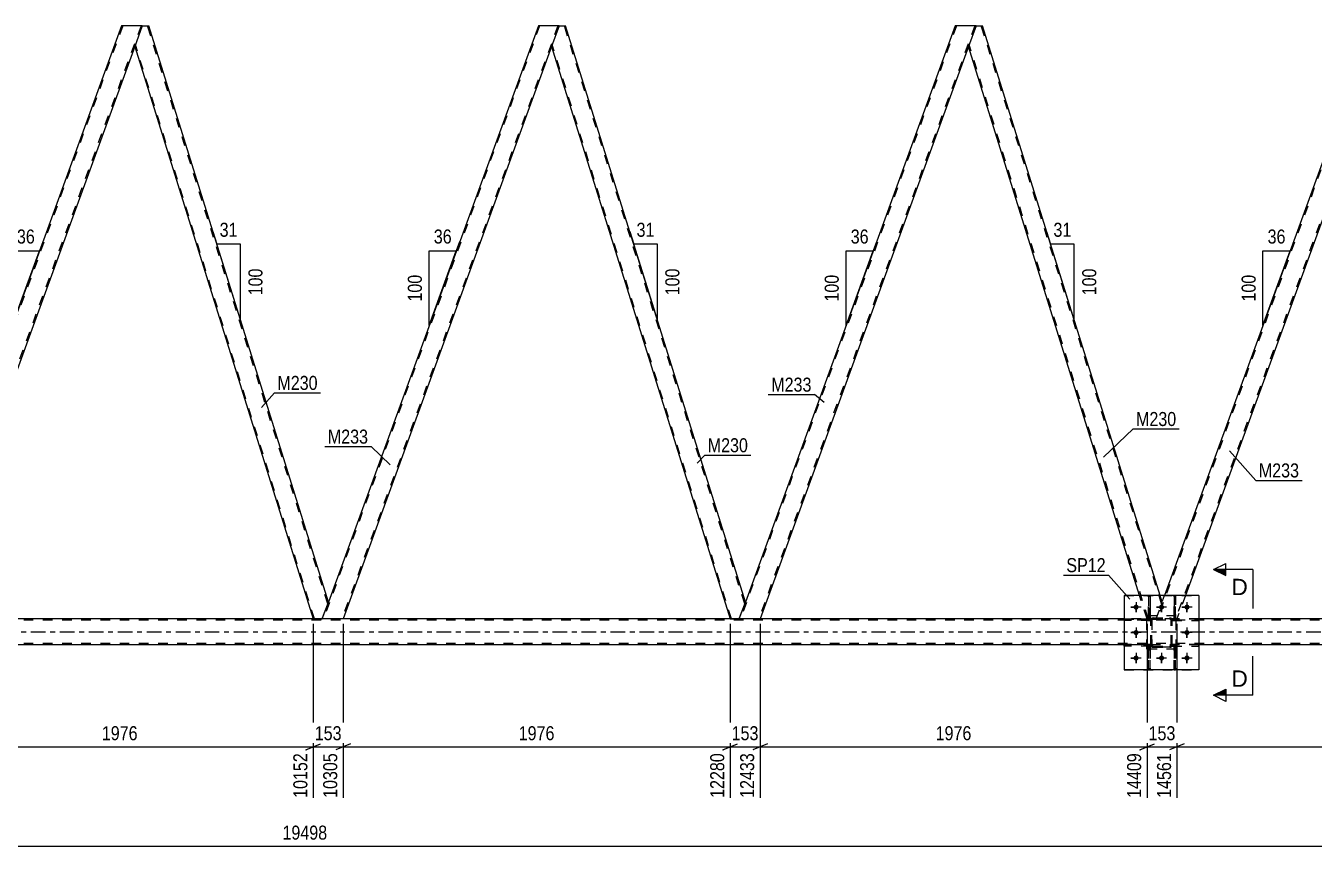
# Model space of a CAD drawing. Header units: millimetres. Extents: x 0 to 841, y 0 to 594.
# Drawn here: x 362.4 to 625.5, y 269.8 to 437.5 of the extents above; entities that cross this region are included whole.
import ezdxf

# ---------------------------------------------------------------- set-up
doc = ezdxf.new("R2010")
doc.units = ezdxf.units.MM
doc.linetypes.add('DXK_LINE_DOT2', pattern=[3.9198, 1.9599, -1.9599])
doc.linetypes.add('DXK_LINE_DOT3', pattern=[5.9187, 2.979, -0.9799, 0.9799, -0.9799])
doc.styles.add('Arial', font='ARIAL.TTF', dxfattribs={"height": 0.2})
doc.styles.add('Arial Narrow', font='ARIALN.TTF', dxfattribs={"height": 0.2})

# ---------------------------------------------------------------- blocks, each defined once
blk = doc.blocks.new('Part-283133975-2724 - 2347')
at = {"color": 7, "linetype": 'DXK_LINE_DOT2'}
for p, q in [((382.2, 437.48), (338.08, 316.26)), ((385.94, 437.48), (341.82, 316.26)), ((386.2, 437.48), (384.65, 433.23)), ((337.82, 316.26), (339.58, 321.08)), ((343.83, 321.08), (342.08, 316.26)), ((342.08, 316.26), (337.82, 316.26)), ((341.57, 316.26), (338.33, 316.26))]:
    blk.add_line(p, q, dxfattribs=at)
at = {"color": 2, "linetype": 'Continuous'}
for p, q in [((381.94, 437.48), (339.58, 321.08)), ((386.2, 437.48), (381.94, 437.48)), ((384.65, 433.23), (343.83, 321.08))]:
    blk.add_line(p, q, dxfattribs=at)
blk = doc.blocks.new('Part-283133975-2448 - 2347')
at = {"color": 7, "linetype": 'DXK_LINE_DOT2'}
for p, q in [((597.21, 310.72), (596.89, 310.72)), ((596.89, 310.12), (596.89, 310.72)), ((596.89, 305.88), (596.89, 310.72)), ((597.21, 310.72), (597.21, 310.72)), ((597.21, 310.72), (597.21, 310.12)), ((597.21, 305.88), (597.21, 310.72)), ((597.21, 310.12), (596.89, 310.12)), ((596.89, 305.88), (596.89, 310.12)), ((597.21, 310.12), (597.21, 305.88)), ((597.21, 305.88), (596.89, 305.88))]:
    blk.add_line(p, q, dxfattribs=at)
blk = doc.blocks.new('Bolt-283133975-2589 - 2347')
at = {"color": 1, "linetype": 'Continuous'}
for p, q in [((588.1, 318.68), (588.79, 318.68)), ((589.14, 319.72), (589.14, 319.03)), ((590.18, 318.68), (589.49, 318.68)), ((593.3, 318.68), (593.99, 318.68)), ((594.34, 319.72), (594.34, 319.03)), ((595.38, 318.68), (594.69, 318.68)), ((598.5, 318.68), (599.19, 318.68)), ((599.54, 319.72), (599.54, 319.03)), ((600.58, 318.68), (599.89, 318.68)), ((589.14, 317.64), (589.14, 318.34)), ((594.34, 317.64), (594.34, 318.34)), ((599.54, 317.64), (599.54, 318.34)), ((588.1, 313.48), (588.79, 313.48)), ((589.14, 314.52), (589.14, 313.83)), ((589.14, 312.44), (589.14, 313.14)), ((590.18, 313.48), (589.49, 313.48)), ((598.5, 313.48), (599.19, 313.48)), ((599.54, 314.52), (599.54, 313.83)), ((599.54, 312.44), (599.54, 313.14)), ((600.58, 313.48), (599.89, 313.48)), ((588.1, 308.28), (588.79, 308.28)), ((589.14, 309.32), (589.14, 308.63)), ((589.14, 307.24), (589.14, 307.94)), ((590.18, 308.28), (589.49, 308.28)), ((593.3, 308.28), (593.99, 308.28)), ((594.34, 309.32), (594.34, 308.63)), ((594.34, 307.24), (594.34, 307.94)), ((595.38, 308.28), (594.69, 308.28)), ((598.5, 308.28), (599.19, 308.28)), ((599.54, 309.32), (599.54, 308.63)), ((599.54, 307.24), (599.54, 307.94)), ((600.58, 308.28), (599.89, 308.28))]:
    blk.add_line(p, q, dxfattribs=at)
blk = doc.blocks.new('Part-283133975-2513 - 2347')
at = {"color": 7, "linetype": 'DXK_LINE_DOT2'}
for p, q in [((592.14, 316), (592.18, 316.19)), ((592.18, 316.19), (592.14, 316)), ((592.14, 310.96), (592.14, 316)), ((592.14, 316), (592.14, 316)), ((592.14, 310.96), (592.14, 316)), ((592.38, 316), (592.4, 316.1)), ((592.4, 316.1), (592.38, 316)), ((592.38, 310.96), (592.38, 316)), ((592.38, 316), (592.38, 316)), ((592.38, 316), (592.38, 310.96)), ((592.4, 316.1), (592.45, 316.17)), ((592.45, 316.17), (592.4, 316.1)), ((592.44, 316.45), (592.62, 316.48)), ((592.62, 316.48), (592.44, 316.45)), ((592.45, 316.17), (592.53, 316.23)), ((592.53, 316.23), (592.45, 316.17)), ((592.53, 316.23), (592.62, 316.24)), ((592.62, 316.24), (592.53, 316.23)), ((592.62, 316.48), (596.06, 316.48)), ((592.62, 316.48), (592.62, 316.48)), ((592.62, 316.48), (596.06, 316.48)), ((592.62, 316.24), (596.06, 316.24)), ((592.62, 316.24), (592.62, 316.24)), ((592.62, 316.24), (596.06, 316.24)), ((596.06, 316.48), (596.06, 316.48)), ((596.06, 316.48), (596.24, 316.45)), ((596.24, 316.45), (596.06, 316.48)), ((596.06, 316.24), (596.06, 316.24)), ((596.06, 316.24), (596.15, 316.23)), ((596.15, 316.23), (596.23, 316.17)), ((596.23, 316.17), (596.28, 316.1)), ((596.28, 316.1), (596.23, 316.17)), ((596.28, 316.1), (596.3, 316)), ((596.3, 316), (596.28, 316.1)), ((596.3, 310.96), (596.3, 316)), ((596.3, 316), (596.3, 316)), ((596.3, 310.96), (596.3, 316)), ((596.5, 316.19), (596.54, 316)), ((596.54, 316), (596.5, 316.19)), ((596.54, 310.96), (596.54, 316)), ((596.54, 316), (596.54, 316)), ((596.54, 310.96), (596.54, 316)), ((592.14, 310.96), (592.14, 310.96)), ((592.18, 310.78), (592.14, 310.96)), ((592.14, 310.96), (592.18, 310.78)), ((592.38, 310.96), (592.38, 310.96)), ((592.4, 310.87), (592.38, 310.96)), ((592.38, 310.96), (592.4, 310.87)), ((592.45, 310.79), (592.4, 310.87)), ((592.4, 310.87), (592.45, 310.79)), ((592.62, 310.48), (592.44, 310.52)), ((592.44, 310.52), (592.62, 310.48)), ((592.53, 310.74), (592.45, 310.79)), ((592.62, 310.72), (592.53, 310.74)), ((592.62, 310.72), (596.06, 310.72)), ((592.62, 310.72), (592.62, 310.72)), ((592.62, 310.72), (596.06, 310.72)), ((592.62, 310.48), (596.06, 310.48)), ((592.62, 310.48), (592.62, 310.48)), ((596.06, 310.48), (592.62, 310.48)), ((596.15, 310.74), (596.06, 310.72)), ((596.06, 310.72), (596.15, 310.74)), ((596.06, 310.72), (596.06, 310.72)), ((596.24, 310.52), (596.06, 310.48)), ((596.06, 310.48), (596.24, 310.52)), ((596.06, 310.48), (596.06, 310.48)), ((596.23, 310.79), (596.15, 310.74)), ((596.15, 310.74), (596.23, 310.79)), ((596.28, 310.87), (596.23, 310.79)), ((596.23, 310.79), (596.28, 310.87)), ((596.3, 310.96), (596.28, 310.87)), ((596.28, 310.87), (596.3, 310.96)), ((596.3, 310.96), (596.3, 310.96)), ((596.54, 310.96), (596.5, 310.78)), ((596.5, 310.78), (596.54, 310.96)), ((596.54, 310.96), (596.54, 310.96))]:
    blk.add_line(p, q, dxfattribs=at)
at = {"color": 7, "linetype": 'DXK_LINE_DOT3'}
blk.add_line((594.34, 313.48), (594.34, 313.48), dxfattribs=at)
at = {"color": 7, "linetype": 'DXK_LINE_DOT2'}
for centre, start, end in [((592.62, 316), 112.5, 157.5), ((592.62, 316), 112.5, 157.5), ((596.06, 316), 22.5, 67.5), ((596.06, 316), 22.5, 67.5), ((592.62, 310.96), 202.5, 247.5), ((592.62, 310.96), 202.5, 247.5), ((596.06, 310.96), 292.5, 337.5), ((596.06, 310.96), 292.5, 337.5)]:
    blk.add_arc(centre, 0.48, start, end, dxfattribs=at)
blk = doc.blocks.new('Part-283133975-2514 - 2347')
at = {"color": 7, "linetype": 'DXK_LINE_DOT2'}
for p, q in [((597.34, 316.88), (591.34, 316.88)), ((591.34, 310.08), (591.34, 316.88)), ((597.34, 310.08), (597.34, 316.88)), ((597.34, 310.08), (591.34, 310.08))]:
    blk.add_line(p, q, dxfattribs=at)
blk = doc.blocks.new('Part-283133975-2515 - 2347')
at = {"color": 7, "linetype": 'DXK_LINE_DOT2'}
for p, q in [((597.34, 316.88), (591.34, 316.88)), ((591.34, 310.08), (591.34, 316.88)), ((597.34, 310.08), (597.34, 316.88)), ((597.34, 310.08), (591.34, 310.08))]:
    blk.add_line(p, q, dxfattribs=at)
blk = doc.blocks.new('Part-283133975-2516 - 2347')
at = {"color": 7, "linetype": 'DXK_LINE_DOT2'}
for p, q in [((592.14, 316), (592.18, 316.19)), ((592.18, 316.19), (592.14, 316)), ((592.14, 310.96), (592.14, 316)), ((592.14, 316), (592.14, 316)), ((592.14, 310.96), (592.14, 316)), ((592.38, 316), (592.4, 316.1)), ((592.4, 316.1), (592.38, 316)), ((592.38, 310.96), (592.38, 316)), ((592.38, 316), (592.38, 316)), ((592.38, 316), (592.38, 310.96)), ((592.4, 316.1), (592.45, 316.17)), ((592.45, 316.17), (592.4, 316.1)), ((592.44, 316.45), (592.62, 316.48)), ((592.62, 316.48), (592.44, 316.45)), ((592.45, 316.17), (592.53, 316.23)), ((592.53, 316.23), (592.45, 316.17)), ((592.53, 316.23), (592.62, 316.24)), ((592.62, 316.24), (592.53, 316.23)), ((592.62, 316.48), (596.06, 316.48)), ((592.62, 316.48), (592.62, 316.48)), ((592.62, 316.48), (596.06, 316.48)), ((592.62, 316.24), (596.06, 316.24)), ((592.62, 316.24), (592.62, 316.24)), ((592.62, 316.24), (596.06, 316.24)), ((596.06, 316.48), (596.06, 316.48)), ((596.06, 316.48), (596.24, 316.45)), ((596.24, 316.45), (596.06, 316.48)), ((596.06, 316.24), (596.06, 316.24)), ((596.06, 316.24), (596.15, 316.23)), ((596.15, 316.23), (596.23, 316.17)), ((596.23, 316.17), (596.28, 316.1)), ((596.28, 316.1), (596.23, 316.17)), ((596.28, 316.1), (596.3, 316)), ((596.3, 316), (596.28, 316.1)), ((596.3, 310.96), (596.3, 316)), ((596.3, 316), (596.3, 316)), ((596.3, 310.96), (596.3, 316)), ((596.5, 316.19), (596.54, 316)), ((596.54, 316), (596.5, 316.19)), ((596.54, 310.96), (596.54, 316)), ((596.54, 316), (596.54, 316)), ((596.54, 310.96), (596.54, 316)), ((592.14, 310.96), (592.14, 310.96)), ((592.18, 310.78), (592.14, 310.96)), ((592.14, 310.96), (592.18, 310.78)), ((592.38, 310.96), (592.38, 310.96)), ((592.4, 310.87), (592.38, 310.96)), ((592.38, 310.96), (592.4, 310.87)), ((592.45, 310.79), (592.4, 310.87)), ((592.4, 310.87), (592.45, 310.79)), ((592.62, 310.48), (592.44, 310.52)), ((592.44, 310.52), (592.62, 310.48)), ((592.53, 310.74), (592.45, 310.79)), ((592.62, 310.72), (592.53, 310.74)), ((592.62, 310.72), (596.06, 310.72)), ((592.62, 310.72), (592.62, 310.72)), ((592.62, 310.72), (596.06, 310.72)), ((592.62, 310.48), (596.06, 310.48)), ((592.62, 310.48), (592.62, 310.48)), ((596.06, 310.48), (592.62, 310.48)), ((596.15, 310.74), (596.06, 310.72)), ((596.06, 310.72), (596.15, 310.74)), ((596.06, 310.72), (596.06, 310.72)), ((596.24, 310.52), (596.06, 310.48)), ((596.06, 310.48), (596.24, 310.52)), ((596.06, 310.48), (596.06, 310.48)), ((596.23, 310.79), (596.15, 310.74)), ((596.15, 310.74), (596.23, 310.79)), ((596.28, 310.87), (596.23, 310.79)), ((596.23, 310.79), (596.28, 310.87)), ((596.3, 310.96), (596.28, 310.87)), ((596.28, 310.87), (596.3, 310.96)), ((596.3, 310.96), (596.3, 310.96)), ((596.54, 310.96), (596.5, 310.78)), ((596.5, 310.78), (596.54, 310.96)), ((596.54, 310.96), (596.54, 310.96))]:
    blk.add_line(p, q, dxfattribs=at)
at = {"color": 7, "linetype": 'DXK_LINE_DOT3'}
blk.add_line((594.34, 313.48), (594.34, 313.48), dxfattribs=at)
at = {"color": 7, "linetype": 'DXK_LINE_DOT2'}
for centre, start, end in [((592.62, 316), 112.5, 157.5), ((592.62, 316), 112.5, 157.5), ((596.06, 316), 22.5, 67.5), ((596.06, 316), 22.5, 67.5), ((592.62, 310.96), 202.5, 247.5), ((592.62, 310.96), 202.5, 247.5), ((596.06, 310.96), 292.5, 337.5), ((596.06, 310.96), 292.5, 337.5)]:
    blk.add_arc(centre, 0.48, start, end, dxfattribs=at)
blk = doc.blocks.new('Part-283133975-2518 - 2347')
at = {"color": 7, "linetype": 'DXK_LINE_DOT2'}
for p, q in [((596.89, 310.72), (596.89, 310.72)), ((596.89, 310.72), (596.89, 310.12)), ((596.89, 305.88), (596.89, 310.72)), ((597.21, 310.72), (596.89, 310.72)), ((597.21, 310.12), (597.21, 310.72)), ((597.21, 305.88), (597.21, 310.72)), ((596.89, 310.12), (596.89, 305.88)), ((596.89, 310.12), (597.21, 310.12)), ((597.21, 305.88), (597.21, 310.12)), ((596.89, 305.88), (597.21, 305.88))]:
    blk.add_line(p, q, dxfattribs=at)
blk = doc.blocks.new('Bolt-283133975-2564 - 2347')
at = {"linetype": 'Continuous'}
for points in [[(589.66, 318.68, -1), (588.62, 318.68, -1)], [(594.86, 318.68, -1), (593.82, 318.68, -1)], [(600.06, 318.68, -1), (599.02, 318.68, -1)], [(589.66, 313.48, -1), (588.62, 313.48, -1)], [(600.06, 313.48, -1), (599.02, 313.48, -1)], [(589.66, 308.28, -1), (588.62, 308.28, -1)], [(594.86, 308.28, -1), (593.82, 308.28, -1)], [(600.06, 308.28, -1), (599.02, 308.28, -1)]]:
    blk.add_hatch(color=1, dxfattribs=at).paths.add_polyline_path(points)
at = {"color": 1, "linetype": 'Continuous'}
for p, q in [((590.18, 318.68), (588.1, 318.68)), ((589.14, 319.72), (589.14, 317.64)), ((595.38, 318.68), (593.3, 318.68)), ((594.34, 319.72), (594.34, 317.64)), ((600.58, 318.68), (598.5, 318.68)), ((599.54, 319.72), (599.54, 317.64)), ((590.18, 313.48), (588.1, 313.48)), ((589.14, 314.52), (589.14, 312.44)), ((600.58, 313.48), (598.5, 313.48)), ((599.54, 314.52), (599.54, 312.44)), ((590.18, 308.28), (588.1, 308.28)), ((589.14, 309.32), (589.14, 307.24)), ((595.38, 308.28), (593.3, 308.28)), ((594.34, 309.32), (594.34, 307.24)), ((600.58, 308.28), (598.5, 308.28)), ((599.54, 309.32), (599.54, 307.24))]:
    blk.add_line(p, q, dxfattribs=at)
blk = doc.blocks.new('Part-283133975-2585 - 2347')
at = {"color": 7, "linetype": 'DXK_LINE_DOT2'}
for p, q in [((592.01, 310.72), (591.69, 310.72)), ((591.69, 310.12), (591.69, 310.72)), ((591.69, 305.88), (591.69, 310.72)), ((592.01, 310.72), (592.01, 310.72)), ((592.01, 310.72), (592.01, 310.12)), ((592.01, 305.88), (592.01, 310.72)), ((592.01, 310.12), (591.69, 310.12)), ((591.69, 305.88), (591.69, 310.12)), ((592.01, 310.12), (592.01, 305.88)), ((592.01, 305.88), (591.69, 305.88))]:
    blk.add_line(p, q, dxfattribs=at)
blk = doc.blocks.new('Part-283133975-2604 - 2347')
at = {"color": 2, "linetype": 'Continuous'}
for p, q in [((601.94, 321.08), (586.74, 321.08)), ((586.74, 321.08), (586.74, 305.88)), ((601.94, 321.08), (601.94, 305.88)), ((601.94, 305.88), (586.74, 305.88))]:
    blk.add_line(p, q, dxfattribs=at)
blk = doc.blocks.new('Part-283133975-2605 - 2347')
at = {"color": 7, "linetype": 'DXK_LINE_DOT2'}
for p, q in [((596.54, 315.92), (596.54, 316.24)), ((601.94, 316.24), (596.54, 316.24)), ((596.54, 316.24), (596.54, 315.92)), ((597.14, 315.92), (596.54, 315.92)), ((596.54, 315.92), (601.94, 315.92)), ((597.14, 315.92), (597.14, 316.24)), ((601.94, 316.24), (601.94, 315.92))]:
    blk.add_line(p, q, dxfattribs=at)
blk = doc.blocks.new('Part-283133975-2606 - 2347')
at = {"color": 7, "linetype": 'DXK_LINE_DOT2'}
for p, q in [((596.54, 310.72), (596.54, 311.04)), ((597.14, 311.04), (596.54, 311.04)), ((596.54, 311.04), (596.54, 310.72)), ((601.94, 311.04), (596.54, 311.04)), ((597.14, 310.72), (596.54, 310.72)), ((596.54, 310.72), (601.94, 310.72)), ((597.14, 310.72), (597.14, 311.04)), ((601.94, 310.72), (601.94, 311.04))]:
    blk.add_line(p, q, dxfattribs=at)
blk = doc.blocks.new('Part-283133975-2607 - 2347')
at = {"color": 7, "linetype": 'DXK_LINE_DOT2'}
for p, q in [((592.14, 316.24), (586.74, 316.24)), ((586.74, 316.24), (586.74, 315.92)), ((592.14, 315.92), (586.74, 315.92)), ((591.54, 315.92), (591.54, 316.24)), ((592.14, 316.24), (592.14, 315.92)), ((592.14, 315.92), (592.14, 316.24))]:
    blk.add_line(p, q, dxfattribs=at)
blk = doc.blocks.new('Part-283133975-2608 - 2347')
at = {"color": 7, "linetype": 'DXK_LINE_DOT2'}
for p, q in [((592.14, 311.04), (586.74, 311.04)), ((586.74, 311.04), (586.74, 310.72)), ((592.14, 310.72), (586.74, 310.72)), ((591.54, 310.72), (591.54, 311.04)), ((592.14, 311.04), (592.14, 310.72)), ((592.14, 310.72), (592.14, 311.04))]:
    blk.add_line(p, q, dxfattribs=at)
blk = doc.blocks.new('Part-283133975-2611 - 2347')
at = {"color": 2, "linetype": 'Continuous'}
blk.add_line((591.69, 321.08), (592.01, 321.08), dxfattribs=at)
at = {"color": 7, "linetype": 'DXK_LINE_DOT2'}
for p, q in [((591.69, 316.84), (591.69, 321.08)), ((592.01, 321.08), (592.01, 316.84)), ((591.69, 320.9), (591.69, 316.24)), ((592.01, 320.51), (592.01, 316.24)), ((591.69, 316.24), (591.69, 316.84)), ((591.69, 316.84), (592.01, 316.84)), ((591.69, 316.24), (591.69, 316.24)), ((591.69, 316.24), (592.01, 316.24)), ((592.01, 316.84), (592.01, 316.24))]:
    blk.add_line(p, q, dxfattribs=at)
blk = doc.blocks.new('Part-283133975-2622 - 2347')
at = {"color": 7, "linetype": 'DXK_LINE_DOT2'}
for p, q in [((591.69, 310.72), (591.69, 310.72)), ((591.69, 310.72), (591.69, 310.12)), ((591.69, 305.88), (591.69, 310.72)), ((592.01, 310.72), (591.69, 310.72)), ((592.01, 310.12), (592.01, 310.72)), ((592.01, 305.88), (592.01, 310.72)), ((591.69, 310.12), (591.69, 305.88)), ((591.69, 310.12), (592.01, 310.12)), ((592.01, 305.88), (592.01, 310.12)), ((591.69, 305.88), (592.01, 305.88))]:
    blk.add_line(p, q, dxfattribs=at)
blk = doc.blocks.new('Part-283133975-2628 - 2347')
at = {"color": 7, "linetype": 'DXK_LINE_DOT2'}
for p, q in [((592.01, 321.08), (591.69, 321.08)), ((591.69, 321.08), (591.69, 316.84)), ((592.01, 316.84), (592.01, 321.08)), ((591.69, 318.45), (591.69, 316.24)), ((592.01, 318.45), (592.01, 316.24)), ((592.01, 316.84), (591.69, 316.84)), ((591.69, 316.84), (591.69, 316.24)), ((592.01, 316.24), (591.69, 316.24)), ((592.01, 316.24), (592.01, 316.84)), ((592.01, 316.24), (592.01, 316.24))]:
    blk.add_line(p, q, dxfattribs=at)
blk = doc.blocks.new('Part-283133975-2629 - 2347')
at = {"color": 7, "linetype": 'DXK_LINE_DOT2'}
for p, q in [((586.74, 310.72), (586.74, 311.04)), ((586.74, 311.04), (592.14, 311.04)), ((592.14, 310.72), (586.74, 310.72)), ((591.54, 310.72), (591.54, 311.04)), ((591.54, 311.04), (592.14, 311.04)), ((591.54, 310.72), (592.14, 310.72)), ((592.14, 310.72), (592.14, 311.04)), ((592.14, 311.04), (592.14, 310.72))]:
    blk.add_line(p, q, dxfattribs=at)
blk = doc.blocks.new('Part-283133975-2662 - 2347')
at = {"color": 7, "linetype": 'DXK_LINE_DOT2'}
for p, q in [((597.21, 321.08), (596.89, 321.08)), ((596.89, 321.08), (596.89, 316.84)), ((597.21, 316.84), (597.21, 321.08)), ((597.21, 321.08), (597.21, 316.24)), ((596.89, 318.45), (596.89, 316.24)), ((597.21, 316.84), (596.89, 316.84)), ((596.89, 316.84), (596.89, 316.24)), ((597.21, 316.24), (596.89, 316.24)), ((597.21, 316.24), (597.21, 316.84)), ((597.21, 316.24), (597.21, 316.24))]:
    blk.add_line(p, q, dxfattribs=at)
blk = doc.blocks.new('Part-283133975-2663 - 2347')
at = {"color": 2, "linetype": 'Continuous'}
blk.add_line((596.89, 321.08), (597.21, 321.08), dxfattribs=at)
at = {"color": 7, "linetype": 'DXK_LINE_DOT2'}
for p, q in [((596.89, 316.84), (596.89, 321.08)), ((597.21, 321.08), (597.21, 316.84)), ((597.21, 316.24), (597.21, 321.08)), ((596.89, 320.79), (596.89, 316.24)), ((596.89, 316.24), (596.89, 316.84)), ((596.89, 316.84), (597.21, 316.84)), ((596.89, 316.24), (596.89, 316.24)), ((596.89, 316.24), (597.21, 316.24)), ((597.21, 316.84), (597.21, 316.24))]:
    blk.add_line(p, q, dxfattribs=at)
blk = doc.blocks.new('Part-283133975-2698 - 2347')
at = {"color": 7, "linetype": 'DXK_LINE_DOT2'}
for p, q in [((637.6, 437.48), (593.48, 316.26)), ((641.34, 437.48), (597.22, 316.26)), ((641.6, 437.48), (640.05, 433.23)), ((593.22, 316.26), (594.98, 321.08)), ((599.24, 321.08), (597.48, 316.26)), ((597.48, 316.26), (593.22, 316.26)), ((596.97, 316.26), (593.73, 316.26))]:
    blk.add_line(p, q, dxfattribs=at)
at = {"color": 2, "linetype": 'Continuous'}
for p, q in [((637.34, 437.48), (594.98, 321.08)), ((641.6, 437.48), (637.34, 437.48)), ((640.05, 433.23), (599.24, 321.08))]:
    blk.add_line(p, q, dxfattribs=at)
blk = doc.blocks.new('Part-283133975-2714 - 2347')
at = {"color": 7, "linetype": 'DXK_LINE_DOT2'}
for p, q in [((552.46, 437.48), (508.34, 316.26)), ((556.21, 437.48), (512.09, 316.26)), ((556.47, 437.48), (554.92, 433.23)), ((509.35, 319.73), (508.09, 316.26)), ((512.35, 316.26), (508.09, 316.26)), ((511.83, 316.26), (508.6, 316.26))]:
    blk.add_line(p, q, dxfattribs=at)
at = {"color": 2, "linetype": 'Continuous'}
for p, q in [((552.21, 437.48), (509.35, 319.73)), ((556.47, 437.48), (552.21, 437.48)), ((554.92, 433.23), (512.35, 316.26))]:
    blk.add_line(p, q, dxfattribs=at)
blk = doc.blocks.new('Part-283133975-2719 - 2347')
at = {"color": 2, "linetype": 'Continuous'}
for p, q in [((386.2, 437.48), (384.65, 433.23)), ((386.2, 437.48), (387.52, 437.48)), ((424.22, 319.73), (387.52, 437.48)), ((384.65, 433.23), (421.11, 316.26)), ((422.95, 316.26), (424.22, 319.73))]:
    blk.add_line(p, q, dxfattribs=at)
at = {"color": 7, "linetype": 'DXK_LINE_DOT2'}
for p, q in [((424.08, 319.36), (387.26, 437.48)), ((421.36, 316.26), (384.79, 433.6)), ((422.95, 316.26), (424.22, 319.73)), ((421.11, 316.26), (422.95, 316.26)), ((421.61, 316.26), (422.95, 316.26))]:
    blk.add_line(p, q, dxfattribs=at)
blk = doc.blocks.new('Part-283133975-2781 - 2347')
at = {"color": 7, "linetype": 'DXK_LINE_DOT2'}
for p, q in [((736.33, 316.02), (61.59, 316.02)), ((601.94, 316.26), (586.74, 316.26)), ((736.33, 311.22), (61.59, 311.22)), ((601.94, 310.98), (586.74, 310.98))]:
    blk.add_line(p, q, dxfattribs=at)
at = {"color": 2, "linetype": 'Continuous'}
for p, q in [((586.74, 316.26), (346.53, 316.26)), ((736.33, 316.26), (601.94, 316.26)), ((586.74, 310.98), (346.53, 310.98)), ((736.33, 310.98), (601.94, 310.98))]:
    blk.add_line(p, q, dxfattribs=at)
at = {"color": 7, "linetype": 'DXK_LINE_DOT3'}
blk.add_line((61.59, 313.62), (736.33, 313.62), dxfattribs=at)
blk = doc.blocks.new('Part-283133975-2786 - 2347')
at = {"color": 7, "linetype": 'DXK_LINE_DOT2'}
for p, q in [((467.33, 437.48), (423.21, 316.26)), ((471.08, 437.48), (426.96, 316.26)), ((471.33, 437.48), (469.78, 433.23)), ((424.22, 319.73), (422.95, 316.26)), ((427.21, 316.26), (422.95, 316.26)), ((426.7, 316.26), (423.47, 316.26))]:
    blk.add_line(p, q, dxfattribs=at)
at = {"color": 2, "linetype": 'Continuous'}
for p, q in [((467.08, 437.48), (424.22, 319.73)), ((471.33, 437.48), (467.08, 437.48)), ((469.78, 433.23), (427.21, 316.26))]:
    blk.add_line(p, q, dxfattribs=at)
blk = doc.blocks.new('Part-283133975-2791 - 2347')
at = {"color": 2, "linetype": 'Continuous'}
for p, q in [((471.33, 437.48), (469.78, 433.23)), ((471.33, 437.48), (472.65, 437.48)), ((509.35, 319.73), (472.65, 437.48)), ((469.78, 433.23), (506.24, 316.26)), ((508.09, 316.26), (509.35, 319.73))]:
    blk.add_line(p, q, dxfattribs=at)
at = {"color": 7, "linetype": 'DXK_LINE_DOT2'}
for p, q in [((509.22, 319.36), (472.4, 437.48)), ((506.5, 316.26), (469.92, 433.6)), ((508.09, 316.26), (509.35, 319.73)), ((506.24, 316.26), (508.09, 316.26)), ((506.75, 316.26), (508.09, 316.26))]:
    blk.add_line(p, q, dxfattribs=at)
blk = doc.blocks.new('Part-283133975-2792 - 2347')
at = {"color": 7, "linetype": 'DXK_LINE_DOT2'}
for p, q in [((586.74, 321.08), (601.94, 321.08)), ((586.74, 321.08), (586.74, 305.88)), ((601.94, 321.08), (601.94, 305.88)), ((586.74, 305.88), (601.94, 305.88))]:
    blk.add_line(p, q, dxfattribs=at)
blk = doc.blocks.new('Part-283133975-2807 - 2347')
at = {"color": 7, "linetype": 'DXK_LINE_DOT2'}
for p, q in [((601.94, 316.24), (596.54, 316.24)), ((596.54, 316.24), (596.54, 315.92)), ((596.54, 315.92), (596.54, 316.24)), ((596.54, 315.92), (601.94, 315.92)), ((597.14, 315.92), (597.14, 316.24)), ((601.94, 316.24), (601.94, 315.92))]:
    blk.add_line(p, q, dxfattribs=at)
blk = doc.blocks.new('Part-283133975-2808 - 2347')
at = {"color": 7, "linetype": 'DXK_LINE_DOT2'}
for p, q in [((601.94, 311.04), (596.54, 311.04)), ((596.54, 311.04), (596.54, 310.72)), ((596.54, 310.72), (596.54, 311.04)), ((596.54, 310.72), (601.94, 310.72)), ((597.14, 310.72), (597.14, 311.04)), ((601.94, 311.04), (601.94, 310.72))]:
    blk.add_line(p, q, dxfattribs=at)
blk = doc.blocks.new('Part-283133975-2809 - 2347')
at = {"color": 7, "linetype": 'DXK_LINE_DOT2'}
for p, q in [((586.74, 315.92), (586.74, 316.24)), ((586.74, 316.24), (592.14, 316.24)), ((592.14, 315.92), (586.74, 315.92)), ((591.54, 315.92), (591.54, 316.24)), ((591.54, 316.24), (592.14, 316.24)), ((591.54, 315.92), (592.14, 315.92)), ((592.14, 315.92), (592.14, 316.24)), ((592.14, 316.24), (592.14, 315.92))]:
    blk.add_line(p, q, dxfattribs=at)
blk = doc.blocks.new('Part-283133975-2818 - 2347')
at = {"color": 2, "linetype": 'Continuous'}
for p, q in [((556.47, 437.48), (554.92, 433.23)), ((556.47, 437.48), (557.78, 437.48)), ((594.06, 321.08), (557.78, 437.48)), ((589.87, 321.08), (554.92, 433.23))]:
    blk.add_line(p, q, dxfattribs=at)
at = {"color": 7, "linetype": 'DXK_LINE_DOT2'}
for p, q in [((594.35, 319.36), (557.53, 437.48)), ((591.63, 316.26), (555.05, 433.6)), ((591.38, 316.26), (589.87, 321.08)), ((594.49, 319.73), (594.06, 321.08)), ((593.22, 316.26), (594.49, 319.73)), ((593.22, 316.26), (594.49, 319.73)), ((591.38, 316.26), (593.22, 316.26)), ((591.88, 316.26), (593.22, 316.26))]:
    blk.add_line(p, q, dxfattribs=at)
blk = doc.blocks.new('AngleDimension-283133975-16783 - 2347')
at = {"color": 7, "linetype": 'Continuous'}
for p, q in [((400.62, 395.45), (401.42, 392.86)), ((406.24, 392.86), (401.42, 392.86)), ((406.24, 377.4), (401.42, 392.86)), ((406.24, 377.4), (406.24, 392.86))]:
    blk.add_line(p, q, dxfattribs=at)
at = {"color": 0}
for points in [[(406.26, 393.76), (406.26, 397.96), (401.4, 397.96), (401.4, 393.76)], [(411.34, 388.47), (407.14, 388.47), (407.14, 381.79), (411.34, 381.79)]]:
    blk.add_wipeout(points, dxfattribs=at)
at = {"color": 3, "style": 'Arial Narrow'}
blk.add_text('31', height=2.863, dxfattribs=at).set_placement((402, 394.36))
blk.add_text('100', height=2.863, rotation=90.0002, dxfattribs=at).set_placement((410.74, 382.39))
blk = doc.blocks.new('AngleDimension-283133975-16785 - 2347')
at = {"color": 7, "linetype": 'Continuous'}
for p, q in [((365.87, 393.34), (365.2, 391.48)), ((359.66, 391.48), (365.2, 391.48)), ((359.66, 376.25), (365.2, 391.48)), ((359.66, 376.25), (359.66, 391.48))]:
    blk.add_line(p, q, dxfattribs=at)
at = {"color": 0}
for points in [[(364.85, 392.38), (364.85, 396.58), (360, 396.58), (360, 392.38)], [(358.76, 387.21), (354.56, 387.21), (354.56, 380.52), (358.76, 380.52)]]:
    blk.add_wipeout(points, dxfattribs=at)
at = {"color": 3, "style": 'Arial Narrow'}
blk.add_text('36', height=2.863, dxfattribs=at).set_placement((360.6, 392.98))
blk.add_text('100', height=2.863, rotation=90.0002, dxfattribs=at).set_placement((358.16, 381.12))
blk = doc.blocks.new('StraightDimension-283133975-15240 - 2347')
at = {"color": 7, "linetype": 'Continuous'}
for p, q in [((427.21, 315.26), (427.21, 279.7)), ((506.24, 315.26), (506.24, 279.7)), ((428.71, 290.74), (425.71, 289.54)), ((427.21, 290.14), (506.24, 290.14)), ((504.74, 289.54), (507.74, 290.74))]:
    blk.add_line(p, q, dxfattribs=at)
at = {"color": 0}
blk.add_wipeout([(470.98, 290.89), (470.98, 295.09), (462.47, 295.09), (462.47, 290.89)], dxfattribs=at)
at = {"color": 0, "linetype": 'Continuous'}
blk.add_wipeout([(505.64, 289.44), (501.44, 289.44), (501.44, 279.1), (505.64, 279.1)], dxfattribs=at)
at = {"color": 3, "style": 'Arial Narrow'}
blk.add_text('1976', height=2.863, dxfattribs=at).set_placement((463.07, 291.49))
at = {"color": 3, "linetype": 'Continuous', "style": 'Arial Narrow'}
blk.add_text('12280', height=2.863, rotation=90.0002, dxfattribs=at).set_placement((505.04, 279.7))
blk = doc.blocks.new('StraightDimension-283133975-15239 - 2347')
at = {"color": 7, "linetype": 'Continuous'}
for p, q in [((506.24, 315.26), (506.24, 279.7)), ((512.35, 315.26), (512.35, 279.7)), ((504.74, 289.54), (507.74, 290.74)), ((506.24, 290.14), (512.35, 290.14)), ((513.85, 290.74), (510.85, 289.54))]:
    blk.add_line(p, q, dxfattribs=at)
at = {"color": 0}
blk.add_wipeout([(512.64, 290.89), (512.64, 295.09), (505.95, 295.09), (505.95, 290.89)], dxfattribs=at)
at = {"color": 0, "linetype": 'Continuous'}
blk.add_wipeout([(511.75, 289.44), (507.55, 289.44), (507.55, 279.1), (511.75, 279.1)], dxfattribs=at)
at = {"color": 3, "style": 'Arial Narrow'}
blk.add_text('153', height=2.863, dxfattribs=at).set_placement((506.55, 291.49))
at = {"color": 3, "linetype": 'Continuous', "style": 'Arial Narrow'}
blk.add_text('12433', height=2.863, rotation=90.0002, dxfattribs=at).set_placement((511.15, 279.7))
blk = doc.blocks.new('StraightDimension-283133975-15238 - 2347')
at = {"color": 7, "linetype": 'Continuous'}
for p, q in [((512.35, 315.26), (512.35, 279.7)), ((591.38, 315.26), (591.38, 279.7)), ((513.85, 290.74), (510.85, 289.54)), ((512.35, 290.14), (591.38, 290.14)), ((589.88, 289.54), (592.88, 290.74))]:
    blk.add_line(p, q, dxfattribs=at)
at = {"color": 0}
blk.add_wipeout([(556.12, 290.89), (556.12, 295.09), (547.61, 295.09), (547.61, 290.89)], dxfattribs=at)
at = {"color": 0, "linetype": 'Continuous'}
blk.add_wipeout([(590.78, 289.44), (586.58, 289.44), (586.58, 279.1), (590.78, 279.1)], dxfattribs=at)
at = {"color": 3, "style": 'Arial Narrow'}
blk.add_text('1976', height=2.863, dxfattribs=at).set_placement((548.21, 291.49))
at = {"color": 3, "linetype": 'Continuous', "style": 'Arial Narrow'}
blk.add_text('14409', height=2.863, rotation=90.0002, dxfattribs=at).set_placement((590.18, 279.7))
blk = doc.blocks.new('AngleDimension-283133975-16811 - 2347')
at = {"color": 7, "linetype": 'Continuous'}
for p, q in [((485.75, 395.45), (486.56, 392.86)), ((491.38, 392.86), (486.56, 392.86)), ((491.38, 377.4), (486.56, 392.86)), ((491.38, 377.4), (491.38, 392.86))]:
    blk.add_line(p, q, dxfattribs=at)
at = {"color": 0}
for points in [[(491.4, 393.76), (491.4, 397.96), (486.54, 397.96), (486.54, 393.76)], [(496.48, 388.47), (492.28, 388.47), (492.28, 381.79), (496.48, 381.79)]]:
    blk.add_wipeout(points, dxfattribs=at)
at = {"color": 3, "style": 'Arial Narrow'}
blk.add_text('31', height=2.863, dxfattribs=at).set_placement((487.14, 394.36))
blk.add_text('100', height=2.863, rotation=90.0002, dxfattribs=at).set_placement((495.88, 382.39))
blk = doc.blocks.new('StraightDimension-283133975-15242 - 2347')
at = {"color": 7, "linetype": 'Continuous'}
for p, q in [((342.08, 315.26), (342.08, 281.52)), ((421.11, 315.26), (421.11, 279.7)), ((343.58, 290.74), (340.58, 289.54)), ((342.08, 290.14), (421.11, 290.14)), ((419.61, 289.54), (422.61, 290.74))]:
    blk.add_line(p, q, dxfattribs=at)
at = {"color": 0}
blk.add_wipeout([(385.85, 290.89), (385.85, 295.09), (377.34, 295.09), (377.34, 290.89)], dxfattribs=at)
at = {"color": 0, "linetype": 'Continuous'}
blk.add_wipeout([(420.51, 289.44), (416.31, 289.44), (416.31, 279.1), (420.51, 279.1)], dxfattribs=at)
at = {"color": 3, "style": 'Arial Narrow'}
blk.add_text('1976', height=2.863, dxfattribs=at).set_placement((377.94, 291.49))
at = {"color": 3, "linetype": 'Continuous', "style": 'Arial Narrow'}
blk.add_text('10152', height=2.863, rotation=90.0002, dxfattribs=at).set_placement((419.91, 279.7))
blk = doc.blocks.new('StraightDimension-283133975-15236 - 2347')
at = {"color": 7, "linetype": 'Continuous'}
for p, q in [((597.48, 315.26), (597.48, 279.7)), ((676.51, 315.26), (676.51, 279.7)), ((598.98, 290.74), (595.98, 289.54)), ((597.48, 290.14), (676.51, 290.14)), ((675.01, 289.54), (678.01, 290.74))]:
    blk.add_line(p, q, dxfattribs=at)
at = {"color": 0}
blk.add_wipeout([(641.25, 290.89), (641.25, 295.09), (632.74, 295.09), (632.74, 290.89)], dxfattribs=at)
at = {"color": 0, "linetype": 'Continuous'}
blk.add_wipeout([(675.91, 289.44), (671.71, 289.44), (671.71, 279.1), (675.91, 279.1)], dxfattribs=at)
at = {"color": 3, "style": 'Arial Narrow'}
blk.add_text('1976', height=2.863, dxfattribs=at).set_placement((633.34, 291.49))
at = {"color": 3, "linetype": 'Continuous', "style": 'Arial Narrow'}
blk.add_text('16537', height=2.863, rotation=90.0002, dxfattribs=at).set_placement((675.31, 279.7))
blk = doc.blocks.new('StraightDimension-283133975-19791 - 2347')
at = {"color": 7, "linetype": 'Continuous'}
blk.add_line((50.73, 269.82), (788.07, 269.82), dxfattribs=at)
at = {"color": 0}
blk.add_wipeout([(424.57, 270.57), (424.57, 274.77), (414.23, 274.77), (414.23, 270.57)], dxfattribs=at)
at = {"color": 3, "style": 'Arial Narrow'}
blk.add_text('19498', height=2.863, dxfattribs=at).set_placement((414.83, 271.17))
blk = doc.blocks.new('StraightDimension-283133975-15237 - 2347')
at = {"color": 7, "linetype": 'Continuous'}
for p, q in [((591.38, 315.26), (591.38, 279.7)), ((597.48, 315.26), (597.48, 279.7)), ((589.88, 289.54), (592.88, 290.74)), ((591.38, 290.14), (597.48, 290.14)), ((598.98, 290.74), (595.98, 289.54))]:
    blk.add_line(p, q, dxfattribs=at)
at = {"color": 0}
blk.add_wipeout([(597.77, 290.89), (597.77, 295.09), (591.09, 295.09), (591.09, 290.89)], dxfattribs=at)
at = {"color": 0, "linetype": 'Continuous'}
blk.add_wipeout([(596.88, 289.44), (592.68, 289.44), (592.68, 279.1), (596.88, 279.1)], dxfattribs=at)
at = {"color": 3, "style": 'Arial Narrow'}
blk.add_text('153', height=2.863, dxfattribs=at).set_placement((591.69, 291.49))
at = {"color": 3, "linetype": 'Continuous', "style": 'Arial Narrow'}
blk.add_text('14561', height=2.863, rotation=90.0002, dxfattribs=at).set_placement((596.28, 279.7))
blk = doc.blocks.new('StraightDimension-283133975-15241 - 2347')
at = {"color": 7, "linetype": 'Continuous'}
for p, q in [((421.11, 315.26), (421.11, 279.7)), ((427.21, 315.26), (427.21, 279.7)), ((419.61, 289.54), (422.61, 290.74)), ((421.11, 290.14), (427.21, 290.14)), ((428.71, 290.74), (425.71, 289.54))]:
    blk.add_line(p, q, dxfattribs=at)
at = {"color": 0}
blk.add_wipeout([(427.5, 290.89), (427.5, 295.09), (420.82, 295.09), (420.82, 290.89)], dxfattribs=at)
at = {"color": 0, "linetype": 'Continuous'}
blk.add_wipeout([(426.61, 289.44), (422.41, 289.44), (422.41, 279.1), (426.61, 279.1)], dxfattribs=at)
at = {"color": 3, "style": 'Arial Narrow'}
blk.add_text('153', height=2.863, dxfattribs=at).set_placement((421.42, 291.49))
at = {"color": 3, "linetype": 'Continuous', "style": 'Arial Narrow'}
blk.add_text('10305', height=2.863, rotation=90.0002, dxfattribs=at).set_placement((426.01, 279.7))
blk = doc.blocks.new('AngleDimension-283133975-16813 - 2347')
at = {"color": 7, "linetype": 'Continuous'}
for p, q in [((451.01, 393.34), (450.33, 391.48)), ((444.79, 391.48), (450.33, 391.48)), ((444.79, 376.25), (450.33, 391.48)), ((444.79, 376.25), (444.79, 391.48))]:
    blk.add_line(p, q, dxfattribs=at)
at = {"color": 0}
for points in [[(449.99, 392.38), (449.99, 396.58), (445.13, 396.58), (445.13, 392.38)], [(443.89, 387.21), (439.69, 387.21), (439.69, 380.52), (443.89, 380.52)]]:
    blk.add_wipeout(points, dxfattribs=at)
at = {"color": 3, "style": 'Arial Narrow'}
blk.add_text('36', height=2.863, dxfattribs=at).set_placement((445.73, 392.98))
blk.add_text('100', height=2.863, rotation=90.0002, dxfattribs=at).set_placement((443.29, 381.12))
blk = doc.blocks.new('AngleDimension-283133975-16839 - 2347')
at = {"color": 7, "linetype": 'Continuous'}
for p, q in [((570.88, 395.45), (571.69, 392.86)), ((576.51, 392.86), (571.69, 392.86)), ((576.51, 377.4), (571.69, 392.86)), ((576.51, 377.4), (576.51, 392.86))]:
    blk.add_line(p, q, dxfattribs=at)
at = {"color": 0}
for points in [[(576.53, 393.76), (576.53, 397.96), (571.67, 397.96), (571.67, 393.76)], [(581.61, 388.47), (577.41, 388.47), (577.41, 381.79), (581.61, 381.79)]]:
    blk.add_wipeout(points, dxfattribs=at)
at = {"color": 3, "style": 'Arial Narrow'}
blk.add_text('31', height=2.863, dxfattribs=at).set_placement((572.27, 394.36))
blk.add_text('100', height=2.863, rotation=90.0002, dxfattribs=at).set_placement((581.01, 382.39))
blk = doc.blocks.new('AngleDimension-283133975-16841 - 2347')
at = {"color": 7, "linetype": 'Continuous'}
for p, q in [((536.14, 393.34), (535.46, 391.48)), ((529.92, 391.48), (535.46, 391.48)), ((529.92, 376.25), (535.46, 391.48)), ((529.92, 376.25), (529.92, 391.48))]:
    blk.add_line(p, q, dxfattribs=at)
at = {"color": 0}
for points in [[(535.12, 392.38), (535.12, 396.58), (530.27, 396.58), (530.27, 392.38)], [(529.02, 387.21), (524.82, 387.21), (524.82, 380.52), (529.02, 380.52)]]:
    blk.add_wipeout(points, dxfattribs=at)
at = {"color": 3, "style": 'Arial Narrow'}
blk.add_text('36', height=2.863, dxfattribs=at).set_placement((530.87, 392.98))
blk.add_text('100', height=2.863, rotation=90.0002, dxfattribs=at).set_placement((528.42, 381.12))
blk = doc.blocks.new('AngleDimension-283133975-16869 - 2347')
at = {"color": 7, "linetype": 'Continuous'}
for p, q in [((621.28, 393.34), (620.6, 391.48)), ((615.06, 391.48), (620.6, 391.48)), ((615.06, 376.25), (620.6, 391.48)), ((615.06, 376.25), (615.06, 391.48))]:
    blk.add_line(p, q, dxfattribs=at)
at = {"color": 0}
for points in [[(620.26, 392.38), (620.26, 396.58), (615.4, 396.58), (615.4, 392.38)], [(614.16, 387.21), (609.96, 387.21), (609.96, 380.52), (614.16, 380.52)]]:
    blk.add_wipeout(points, dxfattribs=at)
at = {"color": 3, "style": 'Arial Narrow'}
blk.add_text('36', height=2.863, dxfattribs=at).set_placement((616, 392.98))
blk.add_text('100', height=2.863, rotation=90.0002, dxfattribs=at).set_placement((613.56, 381.12))
blk = doc.blocks.new('Mark-283133975-2814 - 2347')
at = {"color": 0}
blk.add_wipeout([(597.35, 355.69), (597.35, 358.69), (589.13, 358.69), (589.13, 355.69)], dxfattribs=at)
blk.add_wipeout([(597.35, 355.69), (597.35, 358.69), (589.13, 358.69), (589.13, 355.69)], dxfattribs=at)
at = {"color": 30, "linetype": 'Continuous'}
for p, q in [((582.48, 349.33), (588.53, 355.09)), ((588.53, 355.09), (597.95, 355.09))]:
    blk.add_line(p, q, dxfattribs=at)
at = {"color": 3, "style": 'Arial Narrow'}
blk.add_text('M230', height=2.863, dxfattribs=at).set_placement((589.13, 355.69))
blk = doc.blocks.new('Mark-283133975-2694 - 2347')
at = {"color": 0}
blk.add_wipeout([(622.43, 345.18), (622.43, 348.18), (614.21, 348.18), (614.21, 345.18)], dxfattribs=at)
blk.add_wipeout([(622.43, 345.18), (622.43, 348.18), (614.21, 348.18), (614.21, 345.18)], dxfattribs=at)
at = {"color": 30, "linetype": 'Continuous'}
for p, q in [((608.23, 350.63), (613.61, 344.58)), ((613.61, 344.58), (623.03, 344.58))]:
    blk.add_line(p, q, dxfattribs=at)
at = {"color": 3, "style": 'Arial Narrow'}
blk.add_text('M233', height=2.863, dxfattribs=at).set_placement((614.21, 345.18))
blk = doc.blocks.new('SectionMark-283133975-20391 - 2347')
at = {"color": 6, "linetype": 'Continuous'}
for p, q in [((604.96, 326.38), (607.46, 327.63)), ((612.96, 326.38), (604.96, 326.38)), ((612.96, 300.66), (604.96, 300.66)), ((607.46, 299.41), (604.96, 300.66))]:
    blk.add_line(p, q, dxfattribs=at)
at = {"color": 0, "linetype": 'Continuous'}
for points in [[(611.96, 321.13), (611.96, 324.63), (608.59, 324.63), (608.59, 321.13)], [(611.96, 302.41), (611.96, 305.91), (608.59, 305.91), (608.59, 302.41)]]:
    blk.add_wipeout(points, dxfattribs=at)
at = {"linetype": 'Continuous'}
for points in [[(607.46, 326.38), (607.46, 325.13), (604.96, 326.38)], [(607.46, 301.91), (607.46, 300.66), (604.96, 300.66)]]:
    blk.add_hatch(color=6, dxfattribs=at).paths.add_polyline_path(points)
at = {"color": 6, "linetype": 'Continuous'}
for p, q in [((604.96, 326.38), (607.46, 325.13)), ((607.46, 325.13), (607.46, 327.63)), ((612.96, 326.38), (612.96, 318.38)), ((612.96, 300.66), (612.96, 308.66)), ((604.96, 300.66), (607.46, 301.91)), ((607.46, 301.91), (607.46, 299.41))]:
    blk.add_line(p, q, dxfattribs=at)
at = {"color": 3, "linetype": 'Continuous', "style": 'Arial'}
for p in [(608.59, 321.13), (608.59, 302.41)]:
    blk.add_text('D', height=3.34, dxfattribs=at).set_placement(p)
blk = doc.blocks.new('Mark-283133975-2600 - 2347')
at = {"color": 0}
blk.add_wipeout([(582.94, 325.83), (582.94, 328.83), (574.9, 328.83), (574.9, 325.83)], dxfattribs=at)
blk.add_wipeout([(582.94, 325.83), (582.94, 328.83), (574.9, 328.83), (574.9, 325.83)], dxfattribs=at)
at = {"color": 30, "linetype": 'Continuous'}
for p in [(574.3, 325.23), (587.89, 320.29)]:
    blk.add_line(p, (583.54, 325.23), dxfattribs=at)
at = {"color": 3, "style": 'Arial Narrow'}
blk.add_text('SP12', height=2.863, dxfattribs=at).set_placement((574.9, 325.83))
blk = doc.blocks.new('Mark-283133975-2710 - 2347')
at = {"color": 0}
blk.add_wipeout([(522.87, 362.71), (522.87, 365.71), (514.64, 365.71), (514.64, 362.71)], dxfattribs=at)
blk.add_wipeout([(522.87, 362.71), (522.87, 365.71), (514.64, 365.71), (514.64, 362.71)], dxfattribs=at)
at = {"color": 30, "linetype": 'Continuous'}
for p in [(514.04, 362.11), (525.46, 360.53)]:
    blk.add_line(p, (523.47, 362.11), dxfattribs=at)
at = {"color": 3, "style": 'Arial Narrow'}
blk.add_text('M233', height=2.863, dxfattribs=at).set_placement((514.64, 362.71))
blk = doc.blocks.new('Mark-283133975-2715 - 2347')
at = {"color": 0}
blk.add_wipeout([(422.01, 363.07), (422.01, 366.07), (413.79, 366.07), (413.79, 363.07)], dxfattribs=at)
blk.add_wipeout([(422.01, 363.07), (422.01, 366.07), (413.79, 366.07), (413.79, 363.07)], dxfattribs=at)
at = {"color": 30, "linetype": 'Continuous'}
for p, q in [((410.56, 359.49), (413.19, 362.47)), ((413.19, 362.47), (422.61, 362.47))]:
    blk.add_line(p, q, dxfattribs=at)
at = {"color": 3, "style": 'Arial Narrow'}
blk.add_text('M230', height=2.863, dxfattribs=at).set_placement((413.79, 363.07))
blk = doc.blocks.new('Mark-283133975-2782 - 2347')
at = {"color": 0}
blk.add_wipeout([(432.32, 352.09), (432.32, 355.09), (424.09, 355.09), (424.09, 352.09)], dxfattribs=at)
blk.add_wipeout([(432.32, 352.09), (432.32, 355.09), (424.09, 355.09), (424.09, 352.09)], dxfattribs=at)
at = {"color": 30, "linetype": 'Continuous'}
for p in [(423.49, 351.49), (436.8, 347.74)]:
    blk.add_line(p, (432.92, 351.49), dxfattribs=at)
at = {"color": 3, "style": 'Arial Narrow'}
blk.add_text('M233', height=2.863, dxfattribs=at).set_placement((424.09, 352.09))
blk = doc.blocks.new('Mark-283133975-2787 - 2347')
at = {"color": 0}
blk.add_wipeout([(509.9, 350.33), (509.9, 353.33), (501.67, 353.33), (501.67, 350.33)], dxfattribs=at)
blk.add_wipeout([(509.9, 350.33), (509.9, 353.33), (501.67, 353.33), (501.67, 350.33)], dxfattribs=at)
at = {"color": 30, "linetype": 'Continuous'}
for p, q in [((499.5, 348.09), (501.07, 349.73)), ((501.07, 349.73), (510.5, 349.73))]:
    blk.add_line(p, q, dxfattribs=at)
at = {"color": 3, "style": 'Arial Narrow'}
blk.add_text('M230', height=2.863, dxfattribs=at).set_placement((501.67, 350.33))

msp = doc.modelspace()

# ---------------------------------------------------------------- block references
for name in ['Part-283133975-2724 - 2347', 'Part-283133975-2719 - 2347', 'Part-283133975-2786 - 2347', 'Part-283133975-2791 - 2347', 'Part-283133975-2714 - 2347', 'Part-283133975-2818 - 2347', 'Part-283133975-2698 - 2347', 'Part-283133975-2604 - 2347', 'Part-283133975-2792 - 2347', 'Part-283133975-2611 - 2347', 'Part-283133975-2628 - 2347', 'Part-283133975-2662 - 2347', 'Part-283133975-2663 - 2347', 'Bolt-283133975-2589 - 2347', 'Bolt-283133975-2564 - 2347', 'Part-283133975-2781 - 2347', 'Part-283133975-2607 - 2347', 'Part-283133975-2809 - 2347', 'Part-283133975-2514 - 2347', 'Part-283133975-2515 - 2347', 'Part-283133975-2513 - 2347', 'Part-283133975-2516 - 2347', 'Part-283133975-2605 - 2347', 'Part-283133975-2807 - 2347', 'Part-283133975-2608 - 2347', 'Part-283133975-2629 - 2347', 'Part-283133975-2585 - 2347', 'Part-283133975-2622 - 2347', 'Part-283133975-2606 - 2347', 'Part-283133975-2808 - 2347', 'Part-283133975-2448 - 2347', 'Part-283133975-2518 - 2347']:
    msp.add_blockref(name, (0, 0))

# ---------------------------------------------------------------- next in the draw order: block references
for name in ['AngleDimension-283133975-16783 - 2347', 'AngleDimension-283133975-16811 - 2347', 'AngleDimension-283133975-16785 - 2347', 'StraightDimension-283133975-15242 - 2347', 'StraightDimension-283133975-15240 - 2347', 'StraightDimension-283133975-15236 - 2347']:
    msp.add_blockref(name, (0, 0))

# ---------------------------------------------------------------- next in the draw order: block references
msp.add_blockref('StraightDimension-283133975-15239 - 2347', (0, 0))

# ---------------------------------------------------------------- next in the draw order: block references
msp.add_blockref('StraightDimension-283133975-15238 - 2347', (0, 0))

# ---------------------------------------------------------------- next in the draw order: block references
msp.add_blockref('StraightDimension-283133975-19791 - 2347', (0, 0))

# ---------------------------------------------------------------- next in the draw order: block references
for name in ['AngleDimension-283133975-16839 - 2347', 'AngleDimension-283133975-16813 - 2347', 'AngleDimension-283133975-16841 - 2347', 'AngleDimension-283133975-16869 - 2347', 'Mark-283133975-2715 - 2347', 'Mark-283133975-2710 - 2347', 'Mark-283133975-2814 - 2347', 'Mark-283133975-2782 - 2347', 'Mark-283133975-2787 - 2347', 'Mark-283133975-2694 - 2347', 'Mark-283133975-2600 - 2347', 'SectionMark-283133975-20391 - 2347', 'StraightDimension-283133975-15241 - 2347', 'StraightDimension-283133975-15237 - 2347']:
    msp.add_blockref(name, (0, 0))

doc.saveas('drawing.dxf')
